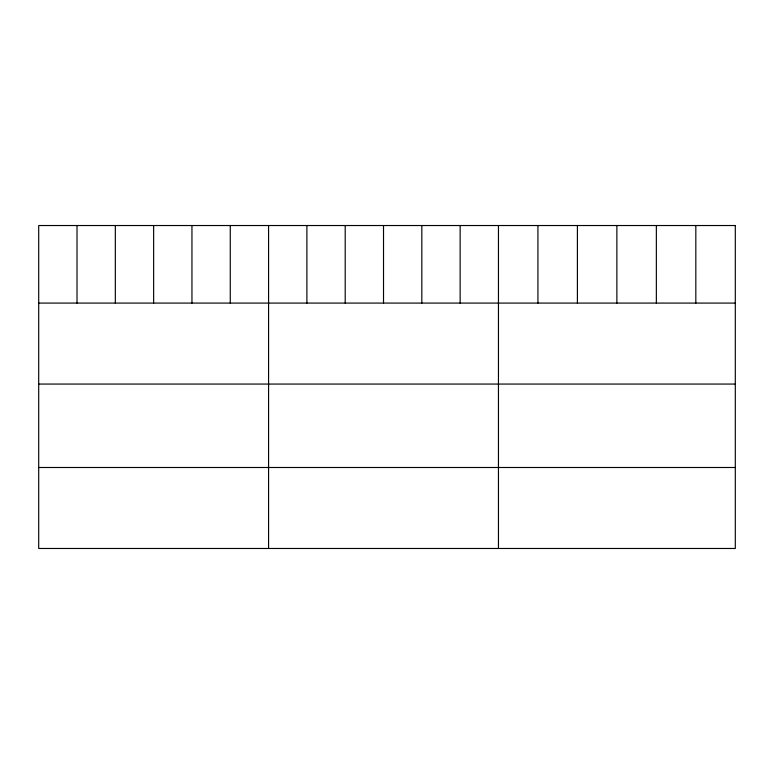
<?xml version="1.0" encoding="UTF-8"?>
<svg xmlns="http://www.w3.org/2000/svg" width="774" height="774" viewBox="0 0 774 774"><rect width="100%" height="100%" fill="white"/><g stroke="black" fill="none" stroke-linecap="round" stroke-linejoin="round"><path stroke-width="1.16" d="M38.7 303.079L735.3 303.079M38.7 384.059L735.3 384.059M38.7 467.496L735.3 467.496M695.826 225.524L695.826 303.079M656.352 225.524L656.352 303.079M616.878 225.524L616.878 303.079M577.404 225.524L577.404 303.079M537.93 225.524L537.93 303.079M498.456 225.524L498.456 548.476M460.143 225.524L460.143 303.079M421.83 225.524L421.83 303.079M383.517 225.524L383.517 303.079M345.204 225.524L345.204 303.079M306.891 225.524L306.891 303.079M268.578 225.524L268.578 548.476M230.265 225.524L230.265 303.079M191.952 225.524L191.952 303.079M153.639 225.524L153.639 303.079M115.326 225.524L115.326 303.079M77.013 225.524L77.013 303.079M735.3 225.524L38.7 225.524L38.7 548.476L735.3 548.476L735.3 225.524"/></g></svg>
